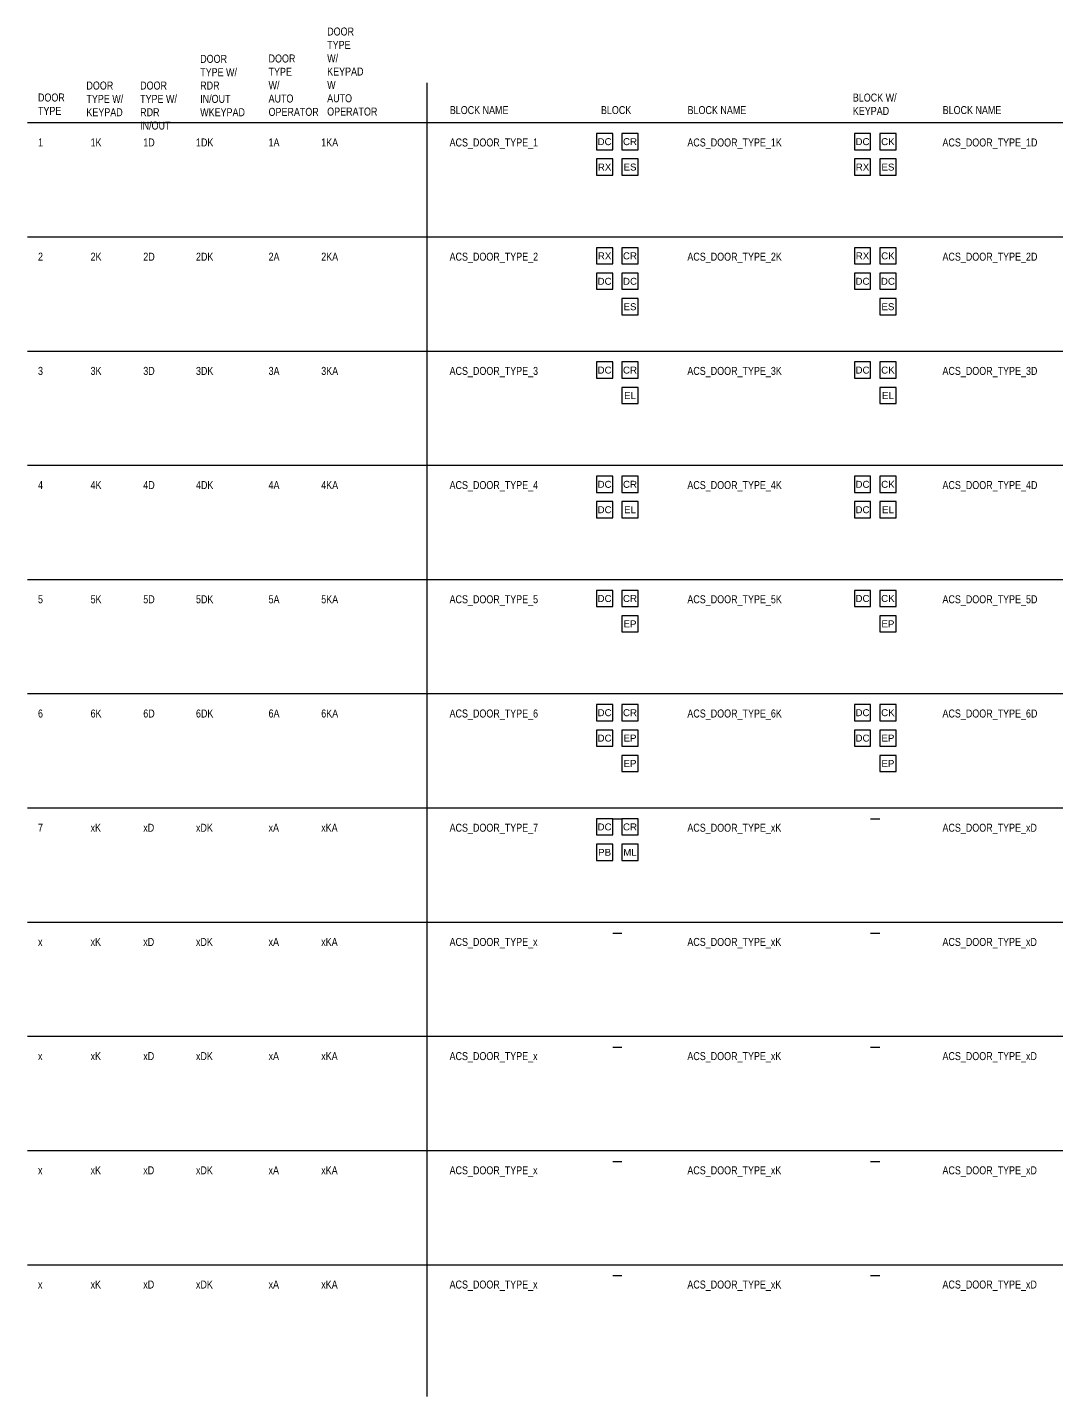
# Model space of a CAD drawing. Header units: inches. Extents: x 26 to 183, y 56 to 129.
# Drawn here: x 40.86 to 54.71, y 92.42 to 110.85 of the extents above; entities that cross this region are included whole.
import ezdxf
from ezdxf.enums import TextEntityAlignment as Align

# ---------------------------------------------------------------- set-up
doc = ezdxf.new("R2010")
doc.units = ezdxf.units.IN
doc.header["$MEASUREMENT"] = 0
doc.set_wipeout_variables(frame=1)
doc.layers.add('E-SERT-ACS', color=23, linetype='Continuous', lineweight=30)
doc.layers.add('S-ANNO-LEGN', color=3, linetype='Continuous', lineweight=25)
doc.layers.add('E-SERT-IDS-TEXT', color=7, linetype='Continuous')
doc.styles.add('MtXpl_Arial_Narrow', font='arial.ttf')
doc.styles.add('ROMANS', font='arial.ttf', dxfattribs={"height": 0.0935})

# ---------------------------------------------------------------- blocks, each defined once
blk = doc.blocks.new('AC_Card_Reader')
blk.add_wipeout([(-0.109, 0), (-0.109, -0.217), (0.109, -0.217), (0.109, 0)]).dxf.layer = 'E-SERT-ACS'
at = {"layer": 'E-SERT-ACS', "color": 0, "linetype": 'ByBlock', "lineweight": -2}
blk.add_lwpolyline([(-0.109, -0.217), (0.109, -0.217), (0.109, 0), (-0.109, 0)], close=True, dxfattribs=at)
at = {"layer": 'E-SERT-ACS', "color": 7, "style": 'MtXpl_Arial_Narrow', "flags": 8}
blk.add_attdef('MODELNO.', text='', height=0.0938, dxfattribs=at).set_placement((0.109, 0), align=Align.BOTTOM_LEFT)
blk.add_attdef('DEVICE_TYPE', text='', height=0.0938, dxfattribs=at).set_placement((0, -0.109), align=Align.MIDDLE)
blk = doc.blocks.new('*U91')
blk.add_wipeout([(-0.109, 0), (-0.109, -0.217), (0.109, -0.217), (0.109, 0)]).dxf.layer = 'E-SERT-ACS'
at = {"layer": 'E-SERT-ACS', "color": 0, "linetype": 'ByBlock', "lineweight": -2}
blk.add_lwpolyline([(-0.109, -0.217), (0.109, -0.217), (0.109, 0), (-0.109, 0)], close=True, dxfattribs=at)
at = {"layer": 'E-SERT-ACS', "color": 7, "style": 'MtXpl_Arial_Narrow', "flags": 8}
blk.add_attdef('MODELNO.', text='', height=0.0938, dxfattribs=at).set_placement((0.109, 0), align=Align.BOTTOM_LEFT)
blk.add_attdef('DEVICE_TYPE', text='', height=0.0938, dxfattribs=at).set_placement((0, -0.109), align=Align.MIDDLE)
blk = doc.blocks.new('RX_Motion_REX')
blk.add_wipeout([(-0.109, 0), (-0.109, -0.217), (0.109, -0.217), (0.109, 0)]).dxf.layer = 'E-SERT-ACS'
at = {"layer": 'E-SERT-ACS', "color": 0, "linetype": 'ByBlock', "lineweight": -2}
blk.add_lwpolyline([(-0.109, -0.217), (0.109, -0.217), (0.109, 0), (-0.109, 0)], close=True, dxfattribs=at)
at = {"layer": 'E-SERT-ACS', "color": 7, "style": 'MtXpl_Arial_Narrow', "flags": 8}
blk.add_attdef('MODELNO.', text='', height=0.0938, dxfattribs=at).set_placement((0.109, 0), align=Align.BOTTOM_LEFT)
blk.add_attdef('DEVICE_TYPE', text='', height=0.0938, dxfattribs=at).set_placement((0, -0.109), align=Align.MIDDLE)
blk = doc.blocks.new('ES_Electric_Strike')
blk.add_wipeout([(-0.109, 0), (-0.109, -0.217), (0.109, -0.217), (0.109, 0)]).dxf.layer = 'E-SERT-ACS'
at = {"layer": 'E-SERT-ACS', "color": 0, "linetype": 'ByBlock', "lineweight": -2}
blk.add_lwpolyline([(-0.109, -0.217), (0.109, -0.217), (0.109, 0), (-0.109, 0)], close=True, dxfattribs=at)
at = {"layer": 'E-SERT-ACS', "color": 7, "style": 'MtXpl_Arial_Narrow', "flags": 8}
blk.add_attdef('MODELNO.', text='', height=0.0938, dxfattribs=at).set_placement((0.109, 0), align=Align.BOTTOM_LEFT)
blk.add_attdef('DEVICE_TYPE', text='', height=0.0938, dxfattribs=at).set_placement((0, -0.109), align=Align.MIDDLE)
blk = doc.blocks.new('ACS_DOOR_TYPE_1')
at = {"layer": 'E-SERT-ACS'}
ref = blk.add_blockref('*U91', (-0.171, 0), dxfattribs=at)
ref.add_attrib('DEVICE_TYPE', 'DC', dxfattribs={"color": 7, "height": 0.0938, "style": 'MtXpl_Arial_Narrow'}).set_placement((-0.171, -0.109), align=Align.MIDDLE)
ref = blk.add_blockref('AC_Card_Reader', (0.171, 0), dxfattribs=at)
ref.add_attrib('DEVICE_TYPE', 'CR', dxfattribs={"color": 7, "height": 0.0938, "style": 'MtXpl_Arial_Narrow'}).set_placement((0.171, -0.109), align=Align.MIDDLE)
ref = blk.add_blockref('RX_Motion_REX', (-0.171, -0.342), dxfattribs=at)
ref.add_attrib('DEVICE_TYPE', 'RX', dxfattribs={"color": 7, "height": 0.0938, "style": 'MtXpl_Arial_Narrow'}).set_placement((-0.171, -0.451), align=Align.MIDDLE)
ref = blk.add_blockref('ES_Electric_Strike', (0.171, -0.342), dxfattribs=at)
ref.add_attrib('DEVICE_TYPE', 'ES', dxfattribs={"color": 7, "height": 0.0938, "style": 'MtXpl_Arial_Narrow'}).set_placement((0.171, -0.451), align=Align.MIDDLE)
blk = doc.blocks.new('CK_Card_Reader_Keypad')
blk.add_wipeout([(-0.109, 0), (-0.109, -0.217), (0.109, -0.217), (0.109, 0)]).dxf.layer = 'E-SERT-ACS'
at = {"layer": 'E-SERT-ACS', "color": 0, "linetype": 'ByBlock', "lineweight": -2}
blk.add_lwpolyline([(-0.109, -0.217), (0.109, -0.217), (0.109, 0), (-0.109, 0)], close=True, dxfattribs=at)
at = {"layer": 'E-SERT-ACS', "color": 7, "style": 'MtXpl_Arial_Narrow', "flags": 8}
blk.add_attdef('MODELNO.', text='', height=0.0938, dxfattribs=at).set_placement((0.109, 0), align=Align.BOTTOM_LEFT)
blk.add_attdef('DEVICE_TYPE', text='', height=0.0938, dxfattribs=at).set_placement((0, -0.109), align=Align.MIDDLE)
blk = doc.blocks.new('ACS_DOOR_TYPE_1K')
at = {"layer": 'E-SERT-ACS'}
ref = blk.add_blockref('*U91', (-0.171, 0), dxfattribs=at)
ref.add_attrib('DEVICE_TYPE', 'DC', dxfattribs={"color": 7, "height": 0.0938, "style": 'MtXpl_Arial_Narrow'}).set_placement((-0.171, -0.109), align=Align.MIDDLE)
ref = blk.add_blockref('CK_Card_Reader_Keypad', (0.171, 0), dxfattribs=at)
ref.add_attrib('DEVICE_TYPE', 'CK', dxfattribs={"color": 7, "height": 0.0938, "style": 'MtXpl_Arial_Narrow'}).set_placement((0.171, -0.109), align=Align.MIDDLE)
ref = blk.add_blockref('RX_Motion_REX', (-0.171, -0.342), dxfattribs=at)
ref.add_attrib('DEVICE_TYPE', 'RX', dxfattribs={"color": 7, "height": 0.0938, "style": 'MtXpl_Arial_Narrow'}).set_placement((-0.171, -0.451), align=Align.MIDDLE)
ref = blk.add_blockref('ES_Electric_Strike', (0.171, -0.342), dxfattribs=at)
ref.add_attrib('DEVICE_TYPE', 'ES', dxfattribs={"color": 7, "height": 0.0938, "style": 'MtXpl_Arial_Narrow'}).set_placement((0.171, -0.451), align=Align.MIDDLE)
blk = doc.blocks.new('ACS_DOOR_TYPE_2')
at = {"layer": 'E-SERT-ACS'}
ref = blk.add_blockref('RX_Motion_REX', (-0.171, 0), dxfattribs=at)
ref.add_attrib('DEVICE_TYPE', 'RX', dxfattribs={"color": 7, "height": 0.0938, "style": 'MtXpl_Arial_Narrow'}).set_placement((-0.171, -0.109), align=Align.MIDDLE)
ref = blk.add_blockref('AC_Card_Reader', (0.171, 0), dxfattribs=at)
ref.add_attrib('DEVICE_TYPE', 'CR', dxfattribs={"color": 7, "height": 0.0938, "style": 'MtXpl_Arial_Narrow'}).set_placement((0.171, -0.109), align=Align.MIDDLE)
ref = blk.add_blockref('*U91', (-0.171, -0.342), dxfattribs=at)
ref.add_attrib('DEVICE_TYPE', 'DC', dxfattribs={"color": 7, "height": 0.0938, "style": 'MtXpl_Arial_Narrow'}).set_placement((-0.171, -0.451), align=Align.MIDDLE)
ref = blk.add_blockref('*U91', (0.171, -0.342), dxfattribs=at)
ref.add_attrib('DEVICE_TYPE', 'DC', dxfattribs={"color": 7, "height": 0.0938, "style": 'MtXpl_Arial_Narrow'}).set_placement((0.171, -0.451), align=Align.MIDDLE)
ref = blk.add_blockref('ES_Electric_Strike', (0.171, -0.684), dxfattribs=at)
ref.add_attrib('DEVICE_TYPE', 'ES', dxfattribs={"color": 7, "height": 0.0938, "style": 'MtXpl_Arial_Narrow'}).set_placement((0.171, -0.793), align=Align.MIDDLE)
blk = doc.blocks.new('ACS_DOOR_TYPE_2K')
at = {"layer": 'E-SERT-ACS'}
ref = blk.add_blockref('RX_Motion_REX', (-0.171, 0), dxfattribs=at)
ref.add_attrib('DEVICE_TYPE', 'RX', dxfattribs={"color": 7, "height": 0.0938, "style": 'MtXpl_Arial_Narrow'}).set_placement((-0.171, -0.109), align=Align.MIDDLE)
ref = blk.add_blockref('CK_Card_Reader_Keypad', (0.171, 0), dxfattribs=at)
ref.add_attrib('DEVICE_TYPE', 'CK', dxfattribs={"color": 7, "height": 0.0938, "style": 'MtXpl_Arial_Narrow'}).set_placement((0.171, -0.109), align=Align.MIDDLE)
ref = blk.add_blockref('*U91', (-0.171, -0.342), dxfattribs=at)
ref.add_attrib('DEVICE_TYPE', 'DC', dxfattribs={"color": 7, "height": 0.0938, "style": 'MtXpl_Arial_Narrow'}).set_placement((-0.171, -0.451), align=Align.MIDDLE)
ref = blk.add_blockref('*U91', (0.171, -0.342), dxfattribs=at)
ref.add_attrib('DEVICE_TYPE', 'DC', dxfattribs={"color": 7, "height": 0.0938, "style": 'MtXpl_Arial_Narrow'}).set_placement((0.171, -0.451), align=Align.MIDDLE)
ref = blk.add_blockref('ES_Electric_Strike', (0.171, -0.684), dxfattribs=at)
ref.add_attrib('DEVICE_TYPE', 'ES', dxfattribs={"color": 7, "height": 0.0938, "style": 'MtXpl_Arial_Narrow'}).set_placement((0.171, -0.793), align=Align.MIDDLE)
blk = doc.blocks.new('EL_Electric_Mortise_Lock')
blk.add_wipeout([(-0.109, 0), (-0.109, -0.217), (0.109, -0.217), (0.109, 0)]).dxf.layer = 'E-SERT-ACS'
at = {"layer": 'E-SERT-ACS', "color": 0, "linetype": 'ByBlock', "lineweight": -2}
blk.add_lwpolyline([(-0.109, -0.217), (0.109, -0.217), (0.109, 0), (-0.109, 0)], close=True, dxfattribs=at)
at = {"layer": 'E-SERT-ACS', "color": 7, "style": 'MtXpl_Arial_Narrow', "flags": 8}
blk.add_attdef('MODELNO.', text='', height=0.0938, dxfattribs=at).set_placement((0.109, 0), align=Align.BOTTOM_LEFT)
blk.add_attdef('DEVICE_TYPE', text='', height=0.0938, dxfattribs=at).set_placement((0, -0.109), align=Align.MIDDLE)
blk = doc.blocks.new('ACS_DOOR_TYPE_3')
at = {"layer": 'E-SERT-ACS'}
ref = blk.add_blockref('*U91', (-0.171, 0), dxfattribs=at)
ref.add_attrib('DEVICE_TYPE', 'DC', dxfattribs={"color": 7, "height": 0.0938, "style": 'MtXpl_Arial_Narrow'}).set_placement((-0.171, -0.109), align=Align.MIDDLE)
ref = blk.add_blockref('AC_Card_Reader', (0.171, 0), dxfattribs=at)
ref.add_attrib('DEVICE_TYPE', 'CR', dxfattribs={"color": 7, "height": 0.0938, "style": 'MtXpl_Arial_Narrow'}).set_placement((0.171, -0.109), align=Align.MIDDLE)
ref = blk.add_blockref('EL_Electric_Mortise_Lock', (0.171, -0.342), dxfattribs=at)
ref.add_attrib('DEVICE_TYPE', 'EL', dxfattribs={"color": 7, "height": 0.0938, "style": 'MtXpl_Arial_Narrow'}).set_placement((0.171, -0.451), align=Align.MIDDLE)
blk = doc.blocks.new('ACS_DOOR_TYPE_3K')
at = {"layer": 'E-SERT-ACS'}
ref = blk.add_blockref('*U91', (-0.171, 0), dxfattribs=at)
ref.add_attrib('DEVICE_TYPE', 'DC', dxfattribs={"color": 7, "height": 0.0938, "style": 'MtXpl_Arial_Narrow'}).set_placement((-0.171, -0.109), align=Align.MIDDLE)
ref = blk.add_blockref('CK_Card_Reader_Keypad', (0.171, 0), dxfattribs=at)
ref.add_attrib('DEVICE_TYPE', 'CK', dxfattribs={"color": 7, "height": 0.0938, "style": 'MtXpl_Arial_Narrow'}).set_placement((0.171, -0.109), align=Align.MIDDLE)
ref = blk.add_blockref('EL_Electric_Mortise_Lock', (0.171, -0.342), dxfattribs=at)
ref.add_attrib('DEVICE_TYPE', 'EL', dxfattribs={"color": 7, "height": 0.0938, "style": 'MtXpl_Arial_Narrow'}).set_placement((0.171, -0.451), align=Align.MIDDLE)
blk = doc.blocks.new('ACS_DOOR_TYPE_4')
at = {"layer": 'E-SERT-ACS'}
ref = blk.add_blockref('*U91', (-0.171, 0), dxfattribs=at)
ref.add_attrib('DEVICE_TYPE', 'DC', dxfattribs={"color": 7, "height": 0.0938, "style": 'MtXpl_Arial_Narrow'}).set_placement((-0.171, -0.109), align=Align.MIDDLE)
ref = blk.add_blockref('AC_Card_Reader', (0.171, 0), dxfattribs=at)
ref.add_attrib('DEVICE_TYPE', 'CR', dxfattribs={"color": 7, "height": 0.0938, "style": 'MtXpl_Arial_Narrow'}).set_placement((0.171, -0.109), align=Align.MIDDLE)
ref = blk.add_blockref('*U91', (-0.171, -0.342), dxfattribs=at)
ref.add_attrib('DEVICE_TYPE', 'DC', dxfattribs={"color": 7, "height": 0.0938, "style": 'MtXpl_Arial_Narrow'}).set_placement((-0.171, -0.451), align=Align.MIDDLE)
ref = blk.add_blockref('EL_Electric_Mortise_Lock', (0.171, -0.342), dxfattribs=at)
ref.add_attrib('DEVICE_TYPE', 'EL', dxfattribs={"color": 7, "height": 0.0938, "style": 'MtXpl_Arial_Narrow'}).set_placement((0.171, -0.451), align=Align.MIDDLE)
blk = doc.blocks.new('ACS_DOOR_TYPE_4K')
at = {"layer": 'E-SERT-ACS'}
ref = blk.add_blockref('*U91', (-0.171, 0), dxfattribs=at)
ref.add_attrib('DEVICE_TYPE', 'DC', dxfattribs={"color": 7, "height": 0.0938, "style": 'MtXpl_Arial_Narrow'}).set_placement((-0.171, -0.109), align=Align.MIDDLE)
ref = blk.add_blockref('CK_Card_Reader_Keypad', (0.171, 0), dxfattribs=at)
ref.add_attrib('DEVICE_TYPE', 'CK', dxfattribs={"color": 7, "height": 0.0938, "style": 'MtXpl_Arial_Narrow'}).set_placement((0.171, -0.109), align=Align.MIDDLE)
ref = blk.add_blockref('*U91', (-0.171, -0.342), dxfattribs=at)
ref.add_attrib('DEVICE_TYPE', 'DC', dxfattribs={"color": 7, "height": 0.0938, "style": 'MtXpl_Arial_Narrow'}).set_placement((-0.171, -0.451), align=Align.MIDDLE)
ref = blk.add_blockref('EL_Electric_Mortise_Lock', (0.171, -0.342), dxfattribs=at)
ref.add_attrib('DEVICE_TYPE', 'EL', dxfattribs={"color": 7, "height": 0.0938, "style": 'MtXpl_Arial_Narrow'}).set_placement((0.171, -0.451), align=Align.MIDDLE)
blk = doc.blocks.new('EP_Electric_Panic_Hdwr')
blk.add_wipeout([(-0.109, 0), (-0.109, -0.217), (0.109, -0.217), (0.109, 0)]).dxf.layer = 'E-SERT-ACS'
at = {"layer": 'E-SERT-ACS', "color": 0, "linetype": 'ByBlock', "lineweight": -2}
blk.add_lwpolyline([(-0.109, -0.217), (0.109, -0.217), (0.109, 0), (-0.109, 0)], close=True, dxfattribs=at)
at = {"layer": 'E-SERT-ACS', "color": 7, "style": 'MtXpl_Arial_Narrow', "flags": 8}
blk.add_attdef('MODELNO.', text='', height=0.0938, dxfattribs=at).set_placement((0.109, 0), align=Align.BOTTOM_LEFT)
blk.add_attdef('DEVICE_TYPE', text='', height=0.0938, dxfattribs=at).set_placement((0, -0.109), align=Align.MIDDLE)
blk = doc.blocks.new('ACS_DOOR_TYPE_5')
at = {"layer": 'E-SERT-ACS'}
ref = blk.add_blockref('*U91', (-0.171, 0), dxfattribs=at)
ref.add_attrib('DEVICE_TYPE', 'DC', dxfattribs={"color": 7, "height": 0.0938, "style": 'MtXpl_Arial_Narrow'}).set_placement((-0.171, -0.109), align=Align.MIDDLE)
ref = blk.add_blockref('AC_Card_Reader', (0.171, 0), dxfattribs=at)
ref.add_attrib('DEVICE_TYPE', 'CR', dxfattribs={"color": 7, "height": 0.0938, "style": 'MtXpl_Arial_Narrow'}).set_placement((0.171, -0.109), align=Align.MIDDLE)
ref = blk.add_blockref('EP_Electric_Panic_Hdwr', (0.171, -0.342), dxfattribs=at)
ref.add_attrib('DEVICE_TYPE', 'EP', dxfattribs={"color": 7, "height": 0.0938, "style": 'MtXpl_Arial_Narrow'}).set_placement((0.171, -0.451), align=Align.MIDDLE)
blk = doc.blocks.new('ACS_DOOR_TYPE_5K')
at = {"layer": 'E-SERT-ACS'}
ref = blk.add_blockref('*U91', (-0.171, 0), dxfattribs=at)
ref.add_attrib('DEVICE_TYPE', 'DC', dxfattribs={"color": 7, "height": 0.0938, "style": 'MtXpl_Arial_Narrow'}).set_placement((-0.171, -0.109), align=Align.MIDDLE)
ref = blk.add_blockref('CK_Card_Reader_Keypad', (0.171, 0), dxfattribs=at)
ref.add_attrib('DEVICE_TYPE', 'CK', dxfattribs={"color": 7, "height": 0.0938, "style": 'MtXpl_Arial_Narrow'}).set_placement((0.171, -0.109), align=Align.MIDDLE)
ref = blk.add_blockref('EP_Electric_Panic_Hdwr', (0.171, -0.342), dxfattribs=at)
ref.add_attrib('DEVICE_TYPE', 'EP', dxfattribs={"color": 7, "height": 0.0938, "style": 'MtXpl_Arial_Narrow'}).set_placement((0.171, -0.451), align=Align.MIDDLE)
blk = doc.blocks.new('ACS_DOOR_TYPE_6')
at = {"layer": 'E-SERT-ACS'}
ref = blk.add_blockref('*U91', (-0.171, 0), dxfattribs=at)
ref.add_attrib('DEVICE_TYPE', 'DC', dxfattribs={"color": 7, "height": 0.0938, "style": 'MtXpl_Arial_Narrow'}).set_placement((-0.171, -0.109), align=Align.MIDDLE)
ref = blk.add_blockref('AC_Card_Reader', (0.171, 0), dxfattribs=at)
ref.add_attrib('DEVICE_TYPE', 'CR', dxfattribs={"color": 7, "height": 0.0938, "style": 'MtXpl_Arial_Narrow'}).set_placement((0.171, -0.109), align=Align.MIDDLE)
ref = blk.add_blockref('*U91', (-0.171, -0.342), dxfattribs=at)
ref.add_attrib('DEVICE_TYPE', 'DC', dxfattribs={"color": 7, "height": 0.0938, "style": 'MtXpl_Arial_Narrow'}).set_placement((-0.171, -0.451), align=Align.MIDDLE)
ref = blk.add_blockref('EP_Electric_Panic_Hdwr', (0.171, -0.342), dxfattribs=at)
ref.add_attrib('DEVICE_TYPE', 'EP', dxfattribs={"color": 7, "height": 0.0938, "style": 'MtXpl_Arial_Narrow'}).set_placement((0.171, -0.451), align=Align.MIDDLE)
ref = blk.add_blockref('EP_Electric_Panic_Hdwr', (0.171, -0.684), dxfattribs=at)
ref.add_attrib('DEVICE_TYPE', 'EP', dxfattribs={"color": 7, "height": 0.0938, "style": 'MtXpl_Arial_Narrow'}).set_placement((0.171, -0.793), align=Align.MIDDLE)
blk = doc.blocks.new('ACS_DOOR_TYPE_6K')
at = {"layer": 'E-SERT-ACS'}
ref = blk.add_blockref('*U91', (-0.171, 0), dxfattribs=at)
ref.add_attrib('DEVICE_TYPE', 'DC', dxfattribs={"color": 7, "height": 0.0938, "style": 'MtXpl_Arial_Narrow'}).set_placement((-0.171, -0.109), align=Align.MIDDLE)
ref = blk.add_blockref('CK_Card_Reader_Keypad', (0.171, 0), dxfattribs=at)
ref.add_attrib('DEVICE_TYPE', 'CK', dxfattribs={"color": 7, "height": 0.0938, "style": 'MtXpl_Arial_Narrow'}).set_placement((0.171, -0.109), align=Align.MIDDLE)
ref = blk.add_blockref('*U91', (-0.171, -0.342), dxfattribs=at)
ref.add_attrib('DEVICE_TYPE', 'DC', dxfattribs={"color": 7, "height": 0.0938, "style": 'MtXpl_Arial_Narrow'}).set_placement((-0.171, -0.451), align=Align.MIDDLE)
ref = blk.add_blockref('EP_Electric_Panic_Hdwr', (0.171, -0.342), dxfattribs=at)
ref.add_attrib('DEVICE_TYPE', 'EP', dxfattribs={"color": 7, "height": 0.0938, "style": 'MtXpl_Arial_Narrow'}).set_placement((0.171, -0.451), align=Align.MIDDLE)
ref = blk.add_blockref('EP_Electric_Panic_Hdwr', (0.171, -0.684), dxfattribs=at)
ref.add_attrib('DEVICE_TYPE', 'EP', dxfattribs={"color": 7, "height": 0.0938, "style": 'MtXpl_Arial_Narrow'}).set_placement((0.171, -0.793), align=Align.MIDDLE)
blk = doc.blocks.new('ML_Maglock')
blk.add_wipeout([(-0.109, 0), (-0.109, -0.217), (0.109, -0.217), (0.109, 0)]).dxf.layer = 'E-SERT-ACS'
at = {"layer": 'E-SERT-ACS', "color": 0, "linetype": 'ByBlock', "lineweight": -2}
blk.add_lwpolyline([(-0.109, -0.217), (0.109, -0.217), (0.109, 0), (-0.109, 0)], close=True, dxfattribs=at)
at = {"layer": 'E-SERT-ACS', "color": 7, "style": 'MtXpl_Arial_Narrow', "flags": 8}
blk.add_attdef('MODELNO.', text='', height=0.0938, dxfattribs=at).set_placement((0.109, 0), align=Align.BOTTOM_LEFT)
blk.add_attdef('DEVICE_TYPE', text='', height=0.0938, dxfattribs=at).set_placement((0, -0.109), align=Align.MIDDLE)
blk = doc.blocks.new('PB_Push_Button')
blk.add_wipeout([(-0.109, 0), (-0.109, -0.217), (0.109, -0.217), (0.109, 0)]).dxf.layer = 'E-SERT-ACS'
at = {"layer": 'E-SERT-ACS', "color": 0, "linetype": 'ByBlock', "lineweight": -2}
blk.add_lwpolyline([(-0.109, -0.217), (0.109, -0.217), (0.109, 0), (-0.109, 0)], close=True, dxfattribs=at)
at = {"layer": 'E-SERT-ACS', "color": 7, "style": 'MtXpl_Arial_Narrow', "flags": 8}
blk.add_attdef('MODELNO.', text='', height=0.0938, dxfattribs=at).set_placement((0.109, 0), align=Align.BOTTOM_LEFT)
blk.add_attdef('DEVICE_TYPE', text='', height=0.0938, dxfattribs=at).set_placement((0, -0.109), align=Align.MIDDLE)
blk = doc.blocks.new('ACS_DOOR_TYPE_7')
at = {"layer": 'E-SERT-ACS'}
ref = blk.add_blockref('*U91', (-0.171, 0), dxfattribs=at)
ref.add_attrib('DEVICE_TYPE', 'DC', dxfattribs={"color": 7, "height": 0.0938, "style": 'MtXpl_Arial_Narrow'}).set_placement((-0.171, -0.109), align=Align.MIDDLE)
ref = blk.add_blockref('AC_Card_Reader', (0.171, 0), dxfattribs=at)
ref.add_attrib('DEVICE_TYPE', 'CR', dxfattribs={"color": 7, "height": 0.0938, "style": 'MtXpl_Arial_Narrow'}).set_placement((0.171, -0.109), align=Align.MIDDLE)
ref = blk.add_blockref('PB_Push_Button', (-0.171, -0.342), dxfattribs=at)
ref.add_attrib('DEVICE_TYPE', 'PB', dxfattribs={"color": 7, "height": 0.0938, "style": 'MtXpl_Arial_Narrow'}).set_placement((-0.171, -0.451), align=Align.MIDDLE)
ref = blk.add_blockref('ML_Maglock', (0.171, -0.342), dxfattribs=at)
ref.add_attrib('DEVICE_TYPE', 'ML', dxfattribs={"color": 7, "height": 0.0938, "style": 'MtXpl_Arial_Narrow'}).set_placement((0.171, -0.451), align=Align.MIDDLE)

msp = doc.modelspace()

# ---------------------------------------------------------------- linework, layer by layer
at = {"layer": 'E-SERT-ACS'}
for p, q in [((48.74, 100.198), (48.865, 100.198)), ((52.21, 100.198), (52.335, 100.198)), ((48.74, 98.661), (48.865, 98.661)), ((52.21, 98.661), (52.335, 98.661)), ((48.74, 97.124), (48.865, 97.124)), ((52.21, 97.124), (52.335, 97.124)), ((48.74, 95.587), (48.865, 95.587)), ((52.21, 95.587), (52.335, 95.587)), ((48.74, 94.051), (48.865, 94.051)), ((52.21, 94.051), (52.335, 94.051))]:
    msp.add_line(p, q, dxfattribs=at)
at = {"layer": 'E-SERT-IDS-TEXT'}
for p, q in [((46.237, 110.101), (46.237, 92.423)), ((40.863, 109.566), (67.343, 109.566)), ((40.863, 108.029), (67.343, 108.029)), ((40.863, 106.492), (67.343, 106.492)), ((40.863, 104.955), (67.343, 104.955)), ((40.863, 103.418), (67.343, 103.418)), ((40.863, 101.882), (67.343, 101.882)), ((40.863, 100.345), (67.343, 100.345)), ((40.863, 98.808), (67.343, 98.808)), ((40.863, 97.271), (67.343, 97.271)), ((40.863, 95.734), (67.343, 95.734)), ((40.863, 94.198), (67.343, 94.198))]:
    msp.add_line(p, q, dxfattribs=at)

# ---------------------------------------------------------------- block references
at = {"layer": 'E-SERT-ACS'}
for name, p in [('ACS_DOOR_TYPE_1', (48.802, 109.419)), ('ACS_DOOR_TYPE_1K', (52.273, 109.419)), ('ACS_DOOR_TYPE_2', (48.802, 107.882)), ('ACS_DOOR_TYPE_2K', (52.273, 107.882)), ('ACS_DOOR_TYPE_3', (48.802, 106.345)), ('ACS_DOOR_TYPE_3K', (52.273, 106.345)), ('ACS_DOOR_TYPE_4', (48.802, 104.808)), ('ACS_DOOR_TYPE_4K', (52.273, 104.808)), ('ACS_DOOR_TYPE_5', (48.802, 103.272)), ('ACS_DOOR_TYPE_5K', (52.273, 103.272)), ('ACS_DOOR_TYPE_6', (48.802, 101.735)), ('ACS_DOOR_TYPE_6K', (52.273, 101.735))]:
    msp.add_blockref(name, p, dxfattribs=at)

# ---------------------------------------------------------------- texts
at = {"layer": 'S-ANNO-LEGN', "style": 'ROMANS', "width": 0.8}
for s, height, p in [('BLOCK NAME', 0.1077, (46.548, 109.735)), ('BLOCK', 0.1077, (48.582, 109.735)), ('BLOCK NAME', 0.1077, (49.748, 109.735)), ('BLOCK NAME', 0.1077, (53.181, 109.735)), ('1', 0.108, (41.006, 109.299)), ('1K', 0.1077, (41.714, 109.299)), ('1D', 0.1077, (42.423, 109.299)), ('1DK', 0.1077, (43.132, 109.299)), ('1A', 0.1077, (44.109, 109.299)), ('1KA', 0.1077, (44.818, 109.299)), ('ACS_DOOR_TYPE_1', 0.10771, (46.545, 109.299)), ('ACS_DOOR_TYPE_1K', 0.10771, (49.745, 109.299)), ('ACS_DOOR_TYPE_1D', 0.10771, (53.178, 109.299)), ('2', 0.108, (41.006, 107.762)), ('2K', 0.1077, (41.714, 107.762)), ('2D', 0.1077, (42.423, 107.762)), ('2DK', 0.1077, (43.132, 107.762)), ('2A', 0.1077, (44.109, 107.762)), ('2KA', 0.1077, (44.818, 107.762)), ('ACS_DOOR_TYPE_2', 0.10771, (46.545, 107.762)), ('ACS_DOOR_TYPE_2K', 0.10771, (49.745, 107.762)), ('ACS_DOOR_TYPE_2D', 0.10771, (53.178, 107.762)), ('3', 0.108, (41.006, 106.225)), ('3K', 0.1077, (41.714, 106.225)), ('3D', 0.1077, (42.423, 106.225)), ('3DK', 0.1077, (43.132, 106.225)), ('3A', 0.1077, (44.109, 106.225)), ('3KA', 0.1077, (44.818, 106.225)), ('ACS_DOOR_TYPE_3', 0.10771, (46.545, 106.225)), ('ACS_DOOR_TYPE_3K', 0.10771, (49.745, 106.225)), ('ACS_DOOR_TYPE_3D', 0.10771, (53.178, 106.225)), ('4', 0.108, (41.006, 104.689)), ('4K', 0.1077, (41.714, 104.689)), ('4D', 0.1077, (42.423, 104.689)), ('4DK', 0.1077, (43.132, 104.689)), ('4A', 0.1077, (44.109, 104.689)), ('4KA', 0.1077, (44.818, 104.689)), ('ACS_DOOR_TYPE_4', 0.10771, (46.545, 104.689)), ('ACS_DOOR_TYPE_4K', 0.10771, (49.745, 104.689)), ('ACS_DOOR_TYPE_4D', 0.10771, (53.178, 104.689)), ('5', 0.108, (41.006, 103.152)), ('5K', 0.1077, (41.714, 103.152)), ('5D', 0.1077, (42.423, 103.152)), ('5DK', 0.1077, (43.132, 103.152)), ('5A', 0.1077, (44.109, 103.152)), ('5KA', 0.1077, (44.818, 103.152)), ('ACS_DOOR_TYPE_5', 0.10771, (46.545, 103.152)), ('ACS_DOOR_TYPE_5K', 0.10771, (49.745, 103.152)), ('ACS_DOOR_TYPE_5D', 0.10771, (53.178, 103.152)), ('6', 0.108, (41.006, 101.615)), ('6K', 0.1077, (41.714, 101.615)), ('6D', 0.1077, (42.423, 101.615)), ('6DK', 0.1077, (43.132, 101.615)), ('6A', 0.1077, (44.109, 101.615)), ('6KA', 0.1077, (44.818, 101.615)), ('ACS_DOOR_TYPE_6', 0.10771, (46.545, 101.615)), ('ACS_DOOR_TYPE_6K', 0.10771, (49.745, 101.615)), ('ACS_DOOR_TYPE_6D', 0.10771, (53.178, 101.615)), ('7', 0.108, (41.006, 100.078)), ('xK', 0.1077, (41.714, 100.078)), ('xD', 0.1077, (42.423, 100.078)), ('xDK', 0.1077, (43.132, 100.078)), ('xA', 0.1077, (44.109, 100.078)), ('xKA', 0.1077, (44.818, 100.078)), ('ACS_DOOR_TYPE_7', 0.10771, (46.545, 100.078)), ('ACS_DOOR_TYPE_xK', 0.10771, (49.745, 100.078)), ('ACS_DOOR_TYPE_xD', 0.10771, (53.178, 100.078)), ('xK', 0.1077, (41.714, 98.541)), ('xD', 0.1077, (42.423, 98.541)), ('xDK', 0.1077, (43.132, 98.541)), ('xA', 0.1077, (44.109, 98.541)), ('xKA', 0.1077, (44.818, 98.541)), ('ACS_DOOR_TYPE_x', 0.10771, (46.545, 98.541)), ('ACS_DOOR_TYPE_xK', 0.10771, (49.745, 98.541)), ('ACS_DOOR_TYPE_xD', 0.10771, (53.178, 98.541)), ('x', 0.108, (41.006, 98.541)), ('x', 0.108, (41.006, 97.005)), ('xK', 0.1077, (41.714, 97.005)), ('xD', 0.1077, (42.423, 97.005)), ('xDK', 0.1077, (43.132, 97.005)), ('xA', 0.1077, (44.109, 97.005)), ('xKA', 0.1077, (44.818, 97.005)), ('ACS_DOOR_TYPE_x', 0.10771, (46.545, 97.005)), ('ACS_DOOR_TYPE_xK', 0.10771, (49.745, 97.005)), ('ACS_DOOR_TYPE_xD', 0.10771, (53.178, 97.005)), ('x', 0.108, (41.006, 95.468)), ('xK', 0.1077, (41.714, 95.468)), ('xD', 0.1077, (42.423, 95.468)), ('xDK', 0.1077, (43.132, 95.468)), ('xA', 0.1077, (44.109, 95.468)), ('xKA', 0.1077, (44.818, 95.468)), ('ACS_DOOR_TYPE_x', 0.10771, (46.545, 95.468)), ('ACS_DOOR_TYPE_xK', 0.10771, (49.745, 95.468)), ('ACS_DOOR_TYPE_xD', 0.10771, (53.178, 95.468)), ('xK', 0.1077, (41.714, 93.931)), ('xD', 0.1077, (42.423, 93.931)), ('xDK', 0.1077, (43.132, 93.931)), ('xA', 0.1077, (44.109, 93.931)), ('xKA', 0.1077, (44.818, 93.931)), ('ACS_DOOR_TYPE_x', 0.10771, (46.545, 93.931)), ('ACS_DOOR_TYPE_xK', 0.10771, (49.745, 93.931)), ('ACS_DOOR_TYPE_xD', 0.10771, (53.178, 93.931)), ('x', 0.108, (41.006, 93.931))]:
    msp.add_text(s, height=height, dxfattribs=at).set_placement(p, align=Align.MIDDLE_LEFT)
at = {"layer": 'S-ANNO-LEGN', "char_height": 0.10771, "attachment_point": 1, "style": 'ROMANS'}
for s, insert, width in [('{\\W0.8;DOOR TYPE W/ KEYPAD W AUTO\\POPERATOR}', (44.898, 110.846), 0.39723), ('{\\W0.8;DOOR TYPE W/ RDR IN/OUT WKEYPAD}', (43.189, 110.478), 0.53411), ('{\\W0.8;DOOR TYPE W/ AUTO\\POPERATOR}', (44.109, 110.483), 0.39723), ('{\\W0.8;DOOR TYPE W/ KEYPAD}', (41.658, 110.119), 0.53411), ('{\\W0.8;DOOR TYPE W/ RDR IN/OUT}', (42.381, 110.119), 0.6963), ('\\W0.8000;DOOR TYPE', (41.006, 109.958), 0.39723), ('{\\W0.8;BLOCK W/ \\PKEYPAD}', (51.972, 109.957), 1.11597)]:
    msp.add_mtext(s, dxfattribs=dict(at, insert=insert, width=width))

# ---------------------------------------------------------------- next in the draw order: block references
at = {"layer": 'E-SERT-ACS'}
msp.add_blockref('ACS_DOOR_TYPE_7', (48.802, 100.198), dxfattribs=at)

doc.saveas('drawing.dxf')
